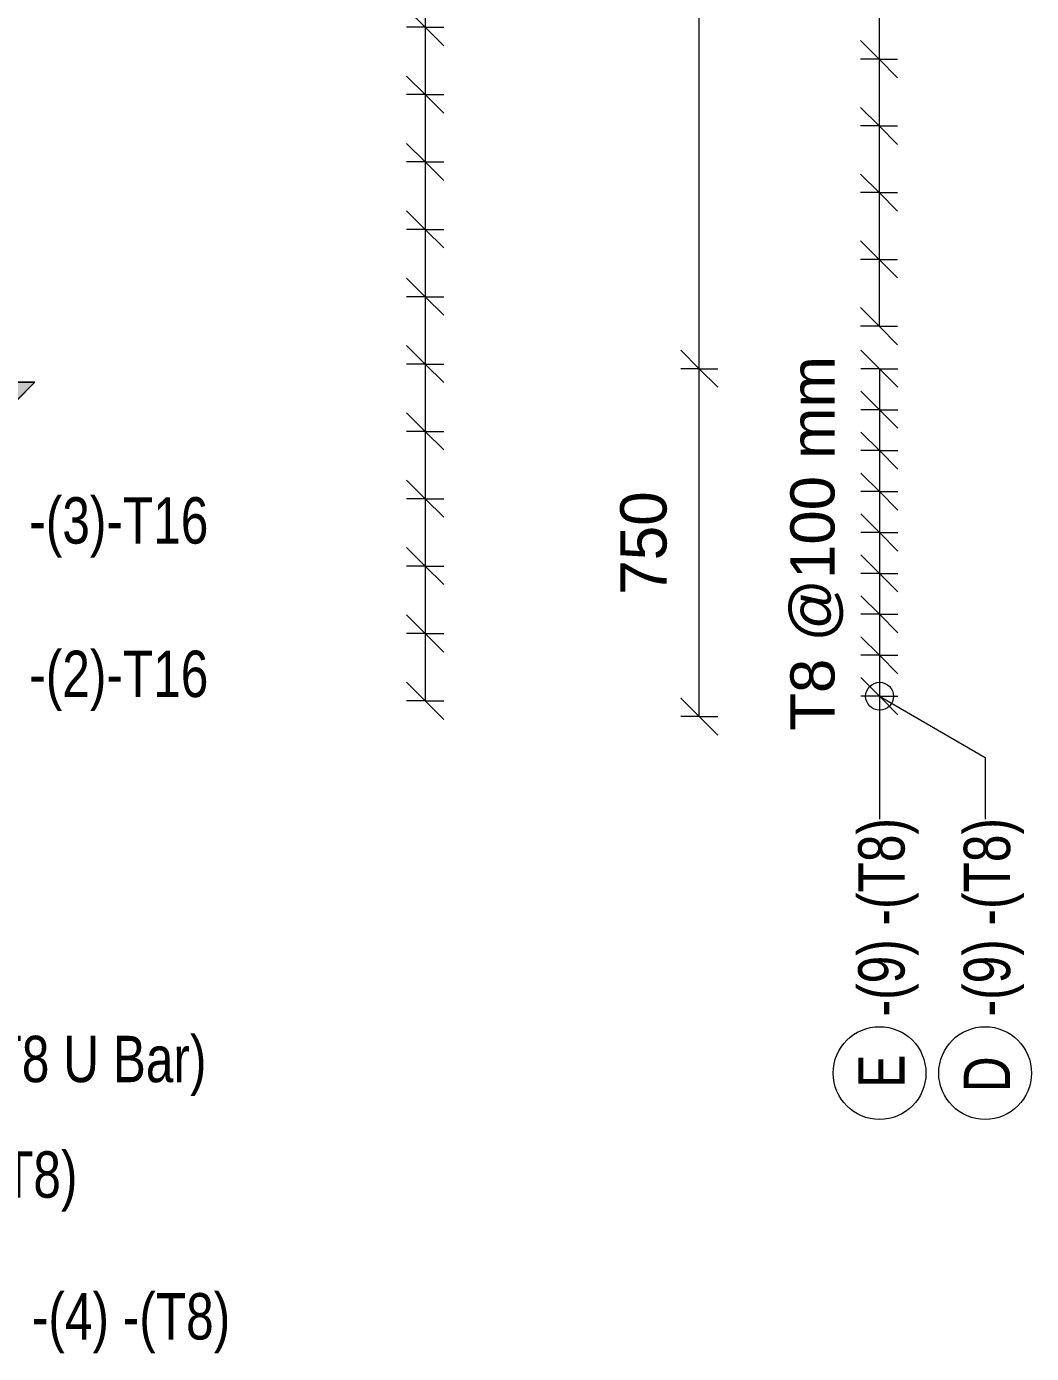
# Model space of a CAD drawing. Header units: millimetres. Extents: x -14563 to 6741, y -2784 to 21137.
# Drawn here: x -11221 to -9054, y -2768 to 93 of the extents above; entities that cross this region are included whole.
import ezdxf

# ---------------------------------------------------------------- set-up
doc = ezdxf.new("R2010")
doc.units = ezdxf.units.MM
for name, color, linetype, lineweight in [('A-ANNO-DIMS', 211, 'Continuous', 9), ('A-ANNO-DIMS-40', 211, 'Continuous', 9), ('G-ANNO-SYMB', 111, 'Continuous', 9), ('S-RBAR-IDEN', 171, 'Continuous', 9)]:
    doc.layers.add(name, color=color, linetype=linetype, lineweight=lineweight)
doc.styles.add('Arial_1', font='arial.ttf', dxfattribs={"height": 95.25})
doc.styles.add('Nirmala UI Semilight', font='NirmalaS.ttf', dxfattribs={"width": 0.8, "height": 100})
doc.styles.add('Nirmala UI Semilight_1', font='NirmalaS.ttf', dxfattribs={"height": 100})
doc.dimstyles.new('Arrow_Filled_-_2_5_NI_UI_1', dxfattribs={"dimscale": 304.8, "dimtxt": 104.736395, "dimasz": 0.262467, "dimexe": 0.131234, "dimexo": 0.0625, "dimgap": 0.131234, "dimtad": 1, "dimdec": 4, "dimzin": 0, "dimdsep": 46, "dimtxsty": 'Arial_1', "dimblk1": 'OBLIQUE', "dimblk2": 'OBLIQUE', "dimsah": 1, "dimcen": 0.09, "dimazin": 0, "dimtfac": 1, "dimtdec": 4, "dimtix": 1, "dimtmove": 0, "dimatfit": 3, "dimfxl": 0.131234, "dimfxlon": 1, "dimtvp": 1, "dimtolj": 1, "dimtzin": 0, "dimarcsym": 2})
doc.dimstyles.new('Arrow_Filled_-_2_5_NI_UI_2', dxfattribs={"dimscale": 304.8, "dimtxt": 104.736395, "dimasz": 0.262467, "dimexe": 0.131234, "dimexo": 0.0625, "dimgap": 0.131234, "dimtad": 1, "dimdec": 4, "dimzin": 0, "dimdsep": 46, "dimtxsty": 'Nirmala UI Semilight_1', "dimblk1": 'OBLIQUE', "dimblk2": 'OBLIQUE', "dimsah": 1, "dimcen": 0.09, "dimazin": 0, "dimtfac": 1, "dimtdec": 4, "dimtix": 1, "dimtmove": 0, "dimatfit": 3, "dimfxl": 0.131234, "dimfxlon": 1, "dimtvp": 1, "dimtolj": 1, "dimtzin": 0, "dimarcsym": 2})

# ---------------------------------------------------------------- blocks, each defined once
blk = doc.blocks.new('DIMBLOCK79-Elevation Front Copy 1')
at = {"layer": 'A-ANNO-DIMS-40'}
for p, q in [((-9381.6, -645), (-9421.6, -605)), ((-9381.6, -645), (-9421.6, -645)), ((-9381.6, -645), (-9381.6, -733.3)), ((-9381.6, -645), (-9341.6, -685)), ((-9381.6, -645), (-9341.6, -645)), ((-9381.6, -733.3), (-9421.6, -693.3)), ((-9381.6, -733.3), (-9421.6, -733.3)), ((-9381.6, -733.3), (-9341.6, -773.3)), ((-9381.6, -733.3), (-9341.6, -733.3))]:
    blk.add_line(p, q, dxfattribs=at)
blk = doc.blocks.new('_Oblique')
at = {"color": 0, "linetype": 'ByBlock', "lineweight": -2}
blk.add_line((-0.5, -0.5), (0.5, 0.5), dxfattribs=at)
blk = doc.blocks.new('DIMBLOCK80-Elevation Front Copy 1')
at = {"layer": 'A-ANNO-DIMS-40'}
for p, q in [((-9381.6, -733.3), (-9421.6, -693.3)), ((-9381.6, -733.3), (-9421.6, -733.3)), ((-9381.6, -733.3), (-9381.6, -821.5)), ((-9381.6, -733.3), (-9341.6, -773.3)), ((-9381.6, -733.3), (-9341.6, -733.3)), ((-9381.6, -821.5), (-9421.6, -781.5)), ((-9381.6, -821.5), (-9421.6, -821.5)), ((-9381.6, -821.5), (-9341.6, -861.5)), ((-9381.6, -821.5), (-9341.6, -821.5))]:
    blk.add_line(p, q, dxfattribs=at)
blk = doc.blocks.new('DIMBLOCK81-Elevation Front Copy 1')
at = {"layer": 'A-ANNO-DIMS-40'}
for p, q in [((-9381.6, -821.5), (-9421.6, -781.5)), ((-9381.6, -821.5), (-9421.6, -821.5)), ((-9381.6, -821.5), (-9381.6, -909.8)), ((-9381.6, -821.5), (-9341.6, -861.5)), ((-9381.6, -821.5), (-9341.6, -821.5)), ((-9381.6, -909.8), (-9421.6, -869.8)), ((-9381.6, -909.8), (-9421.6, -909.8)), ((-9381.6, -909.8), (-9341.6, -949.8)), ((-9381.6, -909.8), (-9341.6, -909.8))]:
    blk.add_line(p, q, dxfattribs=at)
blk = doc.blocks.new('DIMBLOCK82-Elevation Front Copy 1')
at = {"layer": 'A-ANNO-DIMS-40'}
for p, q in [((-9381.6, -909.8), (-9421.6, -869.8)), ((-9381.6, -909.8), (-9421.6, -909.8)), ((-9381.6, -909.8), (-9381.6, -998)), ((-9381.6, -909.8), (-9341.6, -949.8)), ((-9381.6, -909.8), (-9341.6, -909.8)), ((-9381.6, -998), (-9421.6, -958)), ((-9381.6, -998), (-9421.6, -998)), ((-9381.6, -998), (-9341.6, -1038)), ((-9381.6, -998), (-9341.6, -998))]:
    blk.add_line(p, q, dxfattribs=at)
blk = doc.blocks.new('DIMBLOCK83-Elevation Front Copy 1')
at = {"layer": 'A-ANNO-DIMS-40'}
for p, q in [((-9381.6, -998), (-9421.6, -958)), ((-9381.6, -998), (-9421.6, -998)), ((-9381.6, -998), (-9381.6, -1086.3)), ((-9381.6, -998), (-9341.6, -1038)), ((-9381.6, -998), (-9341.6, -998)), ((-9381.6, -1086.3), (-9421.6, -1046.3)), ((-9381.6, -1086.3), (-9421.6, -1086.3)), ((-9381.6, -1086.3), (-9341.6, -1126.3)), ((-9381.6, -1086.3), (-9341.6, -1086.3))]:
    blk.add_line(p, q, dxfattribs=at)
blk = doc.blocks.new('DIMBLOCK84-Elevation Front Copy 1')
at = {"layer": 'A-ANNO-DIMS-40'}
for p, q in [((-9381.6, -1086.3), (-9421.6, -1046.3)), ((-9381.6, -1086.3), (-9421.6, -1086.3)), ((-9381.6, -1086.3), (-9381.6, -1174.5)), ((-9381.6, -1086.3), (-9341.6, -1126.3)), ((-9381.6, -1086.3), (-9341.6, -1086.3)), ((-9381.6, -1174.5), (-9421.6, -1134.5)), ((-9381.6, -1174.5), (-9421.6, -1174.5)), ((-9381.6, -1174.5), (-9341.6, -1214.5)), ((-9381.6, -1174.5), (-9341.6, -1174.5))]:
    blk.add_line(p, q, dxfattribs=at)
blk = doc.blocks.new('DIMBLOCK85-Elevation Front Copy 1')
at = {"layer": 'A-ANNO-DIMS-40'}
for p, q in [((-9381.6, -1174.5), (-9421.6, -1134.5)), ((-9381.6, -1174.5), (-9421.6, -1174.5)), ((-9381.6, -1174.5), (-9381.6, -1262.8)), ((-9381.6, -1174.5), (-9341.6, -1214.5)), ((-9381.6, -1174.5), (-9341.6, -1174.5)), ((-9381.6, -1262.8), (-9421.6, -1222.8)), ((-9381.6, -1262.8), (-9421.6, -1262.8)), ((-9381.6, -1262.8), (-9341.6, -1302.8)), ((-9381.6, -1262.8), (-9341.6, -1262.8))]:
    blk.add_line(p, q, dxfattribs=at)
blk = doc.blocks.new('DIMBLOCK86-Elevation Front Copy 1')
at = {"layer": 'A-ANNO-DIMS-40'}
for p, q in [((-9381.6, -1262.8), (-9421.6, -1222.8)), ((-9381.6, -1262.8), (-9421.6, -1262.8)), ((-9381.6, -1262.8), (-9381.6, -1351)), ((-9381.6, -1262.8), (-9341.6, -1302.8)), ((-9381.6, -1262.8), (-9341.6, -1262.8)), ((-9381.6, -1351), (-9421.6, -1311)), ((-9381.6, -1351), (-9421.6, -1351)), ((-9381.6, -1351), (-9341.6, -1391)), ((-9381.6, -1351), (-9341.6, -1351))]:
    blk.add_line(p, q, dxfattribs=at)
blk = doc.blocks.new('DIMBLOCK87-Elevation Front Copy 1')
at = {"layer": 'A-ANNO-DIMS-40'}
for p, q in [((-9381.6, -645), (-9421.6, -605)), ((-9381.6, -645), (-9421.6, -645)), ((-9381.6, -645), (-9381.6, -1351)), ((-9381.6, -645), (-9381.6, -733.3)), ((-9381.6, -645), (-9341.6, -685)), ((-9381.6, -645), (-9341.6, -645)), ((-9381.6, -733.3), (-9421.6, -693.3)), ((-9381.6, -733.3), (-9421.6, -733.3)), ((-9381.6, -733.3), (-9381.6, -821.5)), ((-9381.6, -733.3), (-9341.6, -773.3)), ((-9381.6, -733.3), (-9341.6, -733.3)), ((-9381.6, -821.5), (-9421.6, -781.5)), ((-9381.6, -821.5), (-9421.6, -821.5)), ((-9381.6, -821.5), (-9381.6, -909.8)), ((-9381.6, -821.5), (-9341.6, -861.5)), ((-9381.6, -821.5), (-9341.6, -821.5)), ((-9381.6, -909.8), (-9421.6, -869.8)), ((-9381.6, -909.8), (-9421.6, -909.8)), ((-9381.6, -909.8), (-9381.6, -998)), ((-9381.6, -909.8), (-9341.6, -949.8)), ((-9381.6, -909.8), (-9341.6, -909.8)), ((-9381.6, -998), (-9421.6, -958)), ((-9381.6, -998), (-9421.6, -998)), ((-9381.6, -998), (-9381.6, -1086.3)), ((-9381.6, -998), (-9341.6, -1038)), ((-9381.6, -998), (-9341.6, -998)), ((-9381.6, -1086.3), (-9421.6, -1046.3)), ((-9381.6, -1086.3), (-9421.6, -1086.3)), ((-9381.6, -1086.3), (-9381.6, -1174.5)), ((-9381.6, -1086.3), (-9341.6, -1126.3)), ((-9381.6, -1086.3), (-9341.6, -1086.3)), ((-9381.6, -1174.5), (-9421.6, -1134.5)), ((-9381.6, -1174.5), (-9421.6, -1174.5)), ((-9381.6, -1174.5), (-9381.6, -1262.8)), ((-9381.6, -1174.5), (-9341.6, -1214.5)), ((-9381.6, -1174.5), (-9341.6, -1174.5)), ((-9381.6, -1262.8), (-9421.6, -1222.8)), ((-9381.6, -1262.8), (-9421.6, -1262.8)), ((-9381.6, -1262.8), (-9381.6, -1351)), ((-9381.6, -1262.8), (-9341.6, -1302.8)), ((-9381.6, -1262.8), (-9341.6, -1262.8)), ((-9381.6, -1351), (-9421.6, -1311)), ((-9381.6, -1351), (-9421.6, -1351)), ((-9381.6, -1351), (-9341.6, -1391)), ((-9381.6, -1351), (-9341.6, -1351))]:
    blk.add_line(p, q, dxfattribs=at)
blk = doc.blocks.new('_None')
blk = doc.blocks.new('DIMBLOCK102-Elevation Front Copy 1')
at = {"layer": 'A-ANNO-DIMS-40'}
for p, q in [((-9382.4, 166.6), (-9422.4, 206.6)), ((-9382.4, 166.6), (-9422.4, 166.6)), ((-9382.4, 166.6), (-9382.4, 22.7)), ((-9382.4, 166.6), (-9342.4, 126.6)), ((-9382.4, 166.6), (-9342.4, 166.6)), ((-9382.4, 22.7), (-9422.4, 62.7)), ((-9382.4, 22.7), (-9422.4, 22.7)), ((-9382.4, 22.7), (-9342.4, -17.3)), ((-9382.4, 22.7), (-9342.4, 22.7))]:
    blk.add_line(p, q, dxfattribs=at)
blk = doc.blocks.new('DIMBLOCK103-Elevation Front Copy 1')
at = {"layer": 'A-ANNO-DIMS-40'}
for p, q in [((-9382.4, 22.7), (-9422.4, 62.7)), ((-9382.4, 22.7), (-9422.4, 22.7)), ((-9382.4, 22.7), (-9382.4, -121.3)), ((-9382.4, 22.7), (-9342.4, -17.3)), ((-9382.4, 22.7), (-9342.4, 22.7)), ((-9382.4, -121.3), (-9422.4, -81.3)), ((-9382.4, -121.3), (-9422.4, -121.3)), ((-9382.4, -121.3), (-9342.4, -161.3)), ((-9382.4, -121.3), (-9342.4, -121.3))]:
    blk.add_line(p, q, dxfattribs=at)
blk = doc.blocks.new('DIMBLOCK104-Elevation Front Copy 1')
at = {"layer": 'A-ANNO-DIMS-40'}
for p, q in [((-9382.4, -121.3), (-9422.4, -81.3)), ((-9382.4, -121.3), (-9422.4, -121.3)), ((-9382.4, -121.3), (-9382.4, -265.2)), ((-9382.4, -121.3), (-9342.4, -161.3)), ((-9382.4, -121.3), (-9342.4, -121.3)), ((-9382.4, -265.2), (-9422.4, -225.2)), ((-9382.4, -265.2), (-9422.4, -265.2)), ((-9382.4, -265.2), (-9342.4, -305.2)), ((-9382.4, -265.2), (-9342.4, -265.2))]:
    blk.add_line(p, q, dxfattribs=at)
blk = doc.blocks.new('DIMBLOCK105-Elevation Front Copy 1')
at = {"layer": 'A-ANNO-DIMS-40'}
for p, q in [((-9382.4, -265.2), (-9422.4, -225.2)), ((-9382.4, -265.2), (-9422.4, -265.2)), ((-9382.4, -265.2), (-9382.4, -409.1)), ((-9382.4, -265.2), (-9342.4, -305.2)), ((-9382.4, -265.2), (-9342.4, -265.2)), ((-9382.4, -409.1), (-9422.4, -369.1)), ((-9382.4, -409.1), (-9422.4, -409.1)), ((-9382.4, -409.1), (-9342.4, -449.1)), ((-9382.4, -409.1), (-9342.4, -409.1))]:
    blk.add_line(p, q, dxfattribs=at)
blk = doc.blocks.new('DIMBLOCK106-Elevation Front Copy 1')
at = {"layer": 'A-ANNO-DIMS-40'}
for p, q in [((-9382.4, -409.1), (-9422.4, -369.1)), ((-9382.4, -409.1), (-9422.4, -409.1)), ((-9382.4, -409.1), (-9382.4, -553.1)), ((-9382.4, -409.1), (-9342.4, -449.1)), ((-9382.4, -409.1), (-9342.4, -409.1)), ((-9382.4, -553.1), (-9422.4, -513.1)), ((-9382.4, -553.1), (-9422.4, -553.1)), ((-9382.4, -553.1), (-9342.4, -593.1)), ((-9382.4, -553.1), (-9342.4, -553.1))]:
    blk.add_line(p, q, dxfattribs=at)
blk = doc.blocks.new('DIMBLOCK107-Elevation Front Copy 1')
at = {"layer": 'A-ANNO-DIMS-40'}
for p, q in [((-9382.4, 2181.8), (-9422.4, 2221.8)), ((-9382.4, 2181.8), (-9422.4, 2181.8)), ((-9382.4, 2181.8), (-9382.4, -553.1)), ((-9382.4, 2181.8), (-9382.4, 2037.9)), ((-9382.4, 2181.8), (-9342.4, 2141.8)), ((-9382.4, 2181.8), (-9342.4, 2181.8)), ((-9382.4, 2037.9), (-9422.4, 2077.9)), ((-9382.4, 2037.9), (-9422.4, 2037.9)), ((-9382.4, 2037.9), (-9382.4, 1894)), ((-9382.4, 2037.9), (-9342.4, 1997.9)), ((-9382.4, 2037.9), (-9342.4, 2037.9)), ((-9382.4, 1894), (-9422.4, 1934)), ((-9382.4, 1894), (-9422.4, 1894)), ((-9382.4, 1894), (-9382.4, 1750)), ((-9382.4, 1894), (-9342.4, 1854)), ((-9382.4, 1894), (-9342.4, 1894)), ((-9382.4, 1750), (-9422.4, 1790)), ((-9382.4, 1750), (-9422.4, 1750)), ((-9382.4, 1750), (-9382.4, 1606.1)), ((-9382.4, 1750), (-9342.4, 1710)), ((-9382.4, 1750), (-9342.4, 1750)), ((-9382.4, 1606.1), (-9422.4, 1646.1)), ((-9382.4, 1606.1), (-9422.4, 1606.1)), ((-9382.4, 1606.1), (-9382.4, 1462.1)), ((-9382.4, 1606.1), (-9342.4, 1566.1)), ((-9382.4, 1606.1), (-9342.4, 1606.1)), ((-9382.4, 1462.1), (-9422.4, 1502.1)), ((-9382.4, 1462.1), (-9422.4, 1462.1)), ((-9382.4, 1462.1), (-9382.4, 1318.2)), ((-9382.4, 1462.1), (-9342.4, 1422.1)), ((-9382.4, 1462.1), (-9342.4, 1462.1)), ((-9382.4, 1318.2), (-9422.4, 1358.2)), ((-9382.4, 1318.2), (-9422.4, 1318.2)), ((-9382.4, 1318.2), (-9382.4, 1174.2)), ((-9382.4, 1318.2), (-9342.4, 1278.2)), ((-9382.4, 1318.2), (-9342.4, 1318.2)), ((-9382.4, 1174.2), (-9422.4, 1214.2)), ((-9382.4, 1174.2), (-9422.4, 1174.2)), ((-9382.4, 1174.2), (-9382.4, 1030.3)), ((-9382.4, 1174.2), (-9342.4, 1134.2)), ((-9382.4, 1174.2), (-9342.4, 1174.2)), ((-9382.4, 1030.3), (-9422.4, 1070.3)), ((-9382.4, 1030.3), (-9422.4, 1030.3)), ((-9382.4, 1030.3), (-9382.4, 886.3)), ((-9382.4, 1030.3), (-9342.4, 990.3)), ((-9382.4, 1030.3), (-9342.4, 1030.3)), ((-9382.4, 886.3), (-9422.4, 926.3)), ((-9382.4, 886.3), (-9422.4, 886.3)), ((-9382.4, 886.3), (-9382.4, 742.4)), ((-9382.4, 886.3), (-9342.4, 846.3)), ((-9382.4, 886.3), (-9342.4, 886.3)), ((-9382.4, 742.4), (-9422.4, 782.4)), ((-9382.4, 742.4), (-9422.4, 742.4)), ((-9382.4, 742.4), (-9382.4, 598.5)), ((-9382.4, 742.4), (-9342.4, 702.4)), ((-9382.4, 742.4), (-9342.4, 742.4)), ((-9382.4, 598.5), (-9422.4, 638.5)), ((-9382.4, 598.5), (-9422.4, 598.5)), ((-9382.4, 598.5), (-9382.4, 454.5)), ((-9382.4, 598.5), (-9342.4, 558.5)), ((-9382.4, 598.5), (-9342.4, 598.5)), ((-9382.4, 454.5), (-9422.4, 494.5)), ((-9382.4, 454.5), (-9422.4, 454.5)), ((-9382.4, 454.5), (-9382.4, 310.6)), ((-9382.4, 454.5), (-9342.4, 414.5)), ((-9382.4, 454.5), (-9342.4, 454.5)), ((-9382.4, 310.6), (-9422.4, 350.6)), ((-9382.4, 310.6), (-9422.4, 310.6)), ((-9382.4, 310.6), (-9382.4, 166.6)), ((-9382.4, 310.6), (-9342.4, 270.6)), ((-9382.4, 310.6), (-9342.4, 310.6)), ((-9382.4, 166.6), (-9422.4, 206.6)), ((-9382.4, 166.6), (-9422.4, 166.6)), ((-9382.4, 166.6), (-9382.4, 22.7)), ((-9382.4, 166.6), (-9342.4, 126.6)), ((-9382.4, 166.6), (-9342.4, 166.6)), ((-9382.4, 22.7), (-9422.4, 62.7)), ((-9382.4, 22.7), (-9422.4, 22.7)), ((-9382.4, 22.7), (-9382.4, -121.3)), ((-9382.4, 22.7), (-9342.4, -17.3)), ((-9382.4, 22.7), (-9342.4, 22.7)), ((-9382.4, -121.3), (-9422.4, -81.3)), ((-9382.4, -121.3), (-9422.4, -121.3)), ((-9382.4, -121.3), (-9382.4, -265.2)), ((-9382.4, -121.3), (-9342.4, -161.3)), ((-9382.4, -121.3), (-9342.4, -121.3)), ((-9382.4, -265.2), (-9422.4, -225.2)), ((-9382.4, -265.2), (-9422.4, -265.2)), ((-9382.4, -265.2), (-9382.4, -409.1)), ((-9382.4, -265.2), (-9342.4, -305.2)), ((-9382.4, -265.2), (-9342.4, -265.2)), ((-9382.4, -409.1), (-9422.4, -369.1)), ((-9382.4, -409.1), (-9422.4, -409.1)), ((-9382.4, -409.1), (-9382.4, -553.1)), ((-9382.4, -409.1), (-9342.4, -449.1)), ((-9382.4, -409.1), (-9342.4, -409.1)), ((-9382.4, -553.1), (-9422.4, -513.1)), ((-9382.4, -553.1), (-9422.4, -553.1)), ((-9382.4, -553.1), (-9342.4, -593.1)), ((-9382.4, -553.1), (-9342.4, -553.1))]:
    blk.add_line(p, q, dxfattribs=at)
blk = doc.blocks.new('M_Rebar Tag_rfa MARK - DOT 1_5-794230-Elevation Front Copy 1')
at = {"layer": 'S-RBAR-IDEN'}
blk.add_circle((-14326, 3918.4), 100, dxfattribs=at)
blk = doc.blocks.new('DIMBLOCK117-Elevation Front Copy 1')
at = {"layer": 'A-ANNO-DIMS-40'}
for p, q in [((-9770.3, -645), (-9810.3, -605)), ((-9770.3, -645), (-9810.3, -645)), ((-9770.3, -1395), (-9770.3, -645)), ((-9770.3, -645), (-9730.3, -685)), ((-9770.3, -645), (-9730.3, -645)), ((-9770.3, -1395), (-9810.3, -1355)), ((-9770.3, -1395), (-9810.3, -1395)), ((-9770.3, -1395), (-9730.3, -1435)), ((-9770.3, -1395), (-9730.3, -1395))]:
    blk.add_line(p, q, dxfattribs=at)
at = {"layer": 'A-ANNO-DIMS-40', "color": 0, "insert": (-9940.8, -1132.4), "char_height": 100, "width": 269.649, "attachment_point": 1, "rotation": 90, "line_spacing_factor": 1.142579, "style": 'Nirmala UI Semilight_1'}
blk.add_mtext('750', dxfattribs=at)
blk = doc.blocks.new('DIMBLOCK118-Elevation Front Copy 1')
at = {"layer": 'A-ANNO-DIMS-40'}
for p, q in [((-9770.3, 2290), (-9810.3, 2330)), ((-9770.3, 2290), (-9810.3, 2290)), ((-9770.3, -645), (-9770.3, 2290)), ((-9770.3, 2290), (-9730.3, 2250)), ((-9770.3, 2290), (-9730.3, 2290)), ((-9770.3, -645), (-9810.3, -605)), ((-9770.3, -645), (-9810.3, -645)), ((-9770.3, -645), (-9730.3, -685)), ((-9770.3, -645), (-9730.3, -645))]:
    blk.add_line(p, q, dxfattribs=at)
at = {"layer": 'A-ANNO-DIMS-40', "color": 0, "insert": (-9940.8, 670.2), "char_height": 100, "width": 365.625, "attachment_point": 1, "rotation": 90, "line_spacing_factor": 1.142579, "style": 'Nirmala UI Semilight_1'}
blk.add_mtext('2935', dxfattribs=at)
blk = doc.blocks.new('Detail View - M_Section Head - Filled SHOP DWG-1002450-Elevation Front Copy 1')
at = {"layer": 'G-ANNO-SYMB'}
h = blk.add_hatch(color=256, dxfattribs=at)
edge = h.paths.add_edge_path()
edge.add_line((-11692.8, 4855.8), (-11805.9, 4742.6))
edge.add_arc((-11692.8, 4629.5), 160, 90, 135, ccw=False)
edge.add_line((-11692.8, 4789.5), (-11692.8, 4855.8))
h = blk.add_hatch(color=256, dxfattribs=at)
edge = h.paths.add_edge_path()
edge.add_line((-11919, 4629.5), (-11852.8, 4629.5))
edge.add_arc((-11692.8, 4629.5), 160, 135, 180, ccw=False)
edge.add_line((-11805.9, 4742.6), (-11919, 4629.5))
h = blk.add_hatch(color=256, dxfattribs=at)
edge = h.paths.add_edge_path()
edge.add_line((-11919, 4629.5), (-11805.9, 4516.4))
edge.add_arc((-11692.8, 4629.5), 160, 180, 225, ccw=False)
edge.add_line((-11852.8, 4629.5), (-11919, 4629.5))
h = blk.add_hatch(color=256, dxfattribs=at)
edge = h.paths.add_edge_path()
edge.add_line((-11692.8, 4403.2), (-11692.8, 4469.5))
edge.add_arc((-11692.8, 4629.5), 160, 225, 270, ccw=False)
edge.add_line((-11805.9, 4516.4), (-11692.8, 4403.2))
for p, q in [((-11919, 4629.5), (-11692.8, 4855.8)), ((-11805.9, 4742.6), (-11692.8, 4855.8)), ((-11692.8, 4789.5), (-11692.8, 4855.8)), ((-11692.8, 4855.8), (-11692.8, 4789.5)), ((-11919, 4629.5), (-11805.9, 4742.6)), ((-11919, 4629.5), (-11692.8, 4403.2)), ((-11852.8, 4629.5), (-11919, 4629.5)), ((-11919, 4629.5), (-11852.8, 4629.5)), ((-11805.9, 4516.4), (-11919, 4629.5)), ((-11692.8, 4403.2), (-11805.9, 4516.4)), ((-11692.8, 4469.5), (-11692.8, 4403.2)), ((-11692.8, 4469.5), (-11692.8, 4403.2))]:
    blk.add_line(p, q, dxfattribs=at)
for start, end in [(90, 270), (90, 135), (270, 90), (135, 180), (180, 225), (225, 270)]:
    blk.add_arc((-11692.8, 4629.5), 160, start, end, dxfattribs=at)
blk = doc.blocks.new('DIMBLOCK144-Elevation Front Copy 1')
at = {"layer": 'A-ANNO-DIMS-40'}
for p, q in [((-10361.4, 236.6), (-10401.4, 276.6)), ((-10361.4, 236.6), (-10401.4, 236.6)), ((-10361.4, 236.6), (-10361.4, 91.3)), ((-10361.4, 236.6), (-10321.4, 196.6)), ((-10361.4, 236.6), (-10321.4, 236.6)), ((-10361.4, 91.3), (-10401.4, 131.3)), ((-10361.4, 91.3), (-10401.4, 91.3)), ((-10361.4, 91.3), (-10321.4, 51.3)), ((-10361.4, 91.3), (-10321.4, 91.3))]:
    blk.add_line(p, q, dxfattribs=at)
blk = doc.blocks.new('DIMBLOCK145-Elevation Front Copy 1')
at = {"layer": 'A-ANNO-DIMS-40'}
for p, q in [((-10361.4, 91.3), (-10401.4, 131.3)), ((-10361.4, 91.3), (-10401.4, 91.3)), ((-10361.4, 91.3), (-10361.4, -53.9)), ((-10361.4, 91.3), (-10321.4, 51.3)), ((-10361.4, 91.3), (-10321.4, 91.3)), ((-10361.4, -53.9), (-10401.4, -13.9)), ((-10361.4, -53.9), (-10401.4, -53.9)), ((-10361.4, -53.9), (-10321.4, -93.9)), ((-10361.4, -53.9), (-10321.4, -53.9))]:
    blk.add_line(p, q, dxfattribs=at)
blk = doc.blocks.new('DIMBLOCK146-Elevation Front Copy 1')
at = {"layer": 'A-ANNO-DIMS-40'}
for p, q in [((-10361.4, -53.9), (-10401.4, -13.9)), ((-10361.4, -53.9), (-10401.4, -53.9)), ((-10361.4, -53.9), (-10361.4, -199.1)), ((-10361.4, -53.9), (-10321.4, -93.9)), ((-10361.4, -53.9), (-10321.4, -53.9)), ((-10361.4, -199.1), (-10401.4, -159.1)), ((-10361.4, -199.1), (-10401.4, -199.1)), ((-10361.4, -199.1), (-10321.4, -239.1)), ((-10361.4, -199.1), (-10321.4, -199.1))]:
    blk.add_line(p, q, dxfattribs=at)
blk = doc.blocks.new('DIMBLOCK147-Elevation Front Copy 1')
at = {"layer": 'A-ANNO-DIMS-40'}
for p, q in [((-10361.4, -199.1), (-10401.4, -159.1)), ((-10361.4, -199.1), (-10401.4, -199.1)), ((-10361.4, -199.1), (-10361.4, -344.4)), ((-10361.4, -199.1), (-10321.4, -239.1)), ((-10361.4, -199.1), (-10321.4, -199.1)), ((-10361.4, -344.4), (-10401.4, -304.4)), ((-10361.4, -344.4), (-10401.4, -344.4)), ((-10361.4, -344.4), (-10321.4, -384.4)), ((-10361.4, -344.4), (-10321.4, -344.4))]:
    blk.add_line(p, q, dxfattribs=at)
blk = doc.blocks.new('DIMBLOCK148-Elevation Front Copy 1')
at = {"layer": 'A-ANNO-DIMS-40'}
for p, q in [((-10361.4, -344.4), (-10401.4, -304.4)), ((-10361.4, -344.4), (-10401.4, -344.4)), ((-10361.4, -344.4), (-10361.4, -489.6)), ((-10361.4, -344.4), (-10321.4, -384.4)), ((-10361.4, -344.4), (-10321.4, -344.4)), ((-10361.4, -489.6), (-10401.4, -449.6)), ((-10361.4, -489.6), (-10401.4, -489.6)), ((-10361.4, -489.6), (-10321.4, -529.6)), ((-10361.4, -489.6), (-10321.4, -489.6))]:
    blk.add_line(p, q, dxfattribs=at)
blk = doc.blocks.new('DIMBLOCK149-Elevation Front Copy 1')
at = {"layer": 'A-ANNO-DIMS-40'}
for p, q in [((-10361.4, -489.6), (-10401.4, -449.6)), ((-10361.4, -489.6), (-10401.4, -489.6)), ((-10361.4, -489.6), (-10361.4, -634.8)), ((-10361.4, -489.6), (-10321.4, -529.6)), ((-10361.4, -489.6), (-10321.4, -489.6)), ((-10361.4, -634.8), (-10401.4, -594.8)), ((-10361.4, -634.8), (-10401.4, -634.8)), ((-10361.4, -634.8), (-10321.4, -674.8)), ((-10361.4, -634.8), (-10321.4, -634.8))]:
    blk.add_line(p, q, dxfattribs=at)
blk = doc.blocks.new('DIMBLOCK150-Elevation Front Copy 1')
at = {"layer": 'A-ANNO-DIMS-40'}
for p, q in [((-10361.4, -634.8), (-10401.4, -594.8)), ((-10361.4, -634.8), (-10401.4, -634.8)), ((-10361.4, -634.8), (-10361.4, -780.1)), ((-10361.4, -634.8), (-10321.4, -674.8)), ((-10361.4, -634.8), (-10321.4, -634.8)), ((-10361.4, -780.1), (-10401.4, -740.1)), ((-10361.4, -780.1), (-10401.4, -780.1)), ((-10361.4, -780.1), (-10321.4, -820.1)), ((-10361.4, -780.1), (-10321.4, -780.1))]:
    blk.add_line(p, q, dxfattribs=at)
blk = doc.blocks.new('DIMBLOCK151-Elevation Front Copy 1')
at = {"layer": 'A-ANNO-DIMS-40'}
for p, q in [((-10361.4, -780.1), (-10401.4, -740.1)), ((-10361.4, -780.1), (-10401.4, -780.1)), ((-10361.4, -780.1), (-10361.4, -925.3)), ((-10361.4, -780.1), (-10321.4, -820.1)), ((-10361.4, -780.1), (-10321.4, -780.1)), ((-10361.4, -925.3), (-10401.4, -885.3)), ((-10361.4, -925.3), (-10401.4, -925.3)), ((-10361.4, -925.3), (-10321.4, -965.3)), ((-10361.4, -925.3), (-10321.4, -925.3))]:
    blk.add_line(p, q, dxfattribs=at)
blk = doc.blocks.new('DIMBLOCK152-Elevation Front Copy 1')
at = {"layer": 'A-ANNO-DIMS-40'}
for p, q in [((-10361.4, -925.3), (-10401.4, -885.3)), ((-10361.4, -925.3), (-10401.4, -925.3)), ((-10361.4, -925.3), (-10361.4, -1070.5)), ((-10361.4, -925.3), (-10321.4, -965.3)), ((-10361.4, -925.3), (-10321.4, -925.3)), ((-10361.4, -1070.5), (-10401.4, -1030.5)), ((-10361.4, -1070.5), (-10401.4, -1070.5)), ((-10361.4, -1070.5), (-10321.4, -1110.5)), ((-10361.4, -1070.5), (-10321.4, -1070.5))]:
    blk.add_line(p, q, dxfattribs=at)
blk = doc.blocks.new('DIMBLOCK153-Elevation Front Copy 1')
at = {"layer": 'A-ANNO-DIMS-40'}
for p, q in [((-10361.4, -1070.5), (-10401.4, -1030.5)), ((-10361.4, -1070.5), (-10401.4, -1070.5)), ((-10361.4, -1070.5), (-10361.4, -1215.8)), ((-10361.4, -1070.5), (-10321.4, -1110.5)), ((-10361.4, -1070.5), (-10321.4, -1070.5)), ((-10361.4, -1215.8), (-10401.4, -1175.8)), ((-10361.4, -1215.8), (-10401.4, -1215.8)), ((-10361.4, -1215.8), (-10321.4, -1255.8)), ((-10361.4, -1215.8), (-10321.4, -1215.8))]:
    blk.add_line(p, q, dxfattribs=at)
blk = doc.blocks.new('DIMBLOCK154-Elevation Front Copy 1')
at = {"layer": 'A-ANNO-DIMS-40'}
for p, q in [((-10361.4, -1215.8), (-10401.4, -1175.8)), ((-10361.4, -1215.8), (-10401.4, -1215.8)), ((-10361.4, -1215.8), (-10361.4, -1361)), ((-10361.4, -1215.8), (-10321.4, -1255.8)), ((-10361.4, -1215.8), (-10321.4, -1215.8)), ((-10361.4, -1361), (-10401.4, -1321)), ((-10361.4, -1361), (-10401.4, -1361)), ((-10361.4, -1361), (-10321.4, -1401)), ((-10361.4, -1361), (-10321.4, -1361))]:
    blk.add_line(p, q, dxfattribs=at)
blk = doc.blocks.new('DIMBLOCK155-Elevation Front Copy 1')
at = {"layer": 'A-ANNO-DIMS-40'}
for p, q in [((-10361.4, 2996), (-10401.4, 3036)), ((-10361.4, 2996), (-10401.4, 2996)), ((-10361.4, 2996), (-10361.4, -1361)), ((-10361.4, 2996), (-10361.4, 2850.8)), ((-10361.4, 2996), (-10321.4, 2956)), ((-10361.4, 2996), (-10321.4, 2996)), ((-10361.4, 2850.8), (-10401.4, 2890.8)), ((-10361.4, 2850.8), (-10401.4, 2850.8)), ((-10361.4, 2850.8), (-10361.4, 2705.5)), ((-10361.4, 2850.8), (-10321.4, 2810.8)), ((-10361.4, 2850.8), (-10321.4, 2850.8)), ((-10361.4, 2705.5), (-10401.4, 2745.5)), ((-10361.4, 2705.5), (-10401.4, 2705.5)), ((-10361.4, 2705.5), (-10361.4, 2560.3)), ((-10361.4, 2705.5), (-10321.4, 2665.5)), ((-10361.4, 2705.5), (-10321.4, 2705.5)), ((-10361.4, 2560.3), (-10401.4, 2600.3)), ((-10361.4, 2560.3), (-10401.4, 2560.3)), ((-10361.4, 2560.3), (-10361.4, 2415.1)), ((-10361.4, 2560.3), (-10321.4, 2520.3)), ((-10361.4, 2560.3), (-10321.4, 2560.3)), ((-10361.4, 2415.1), (-10401.4, 2455.1)), ((-10361.4, 2415.1), (-10401.4, 2415.1)), ((-10361.4, 2415.1), (-10361.4, 2269.8)), ((-10361.4, 2415.1), (-10321.4, 2375.1)), ((-10361.4, 2415.1), (-10321.4, 2415.1)), ((-10361.4, 2269.8), (-10401.4, 2309.8)), ((-10361.4, 2269.8), (-10401.4, 2269.8)), ((-10361.4, 2269.8), (-10361.4, 2124.6)), ((-10361.4, 2269.8), (-10321.4, 2229.8)), ((-10361.4, 2269.8), (-10321.4, 2269.8)), ((-10361.4, 2124.6), (-10401.4, 2164.6)), ((-10361.4, 2124.6), (-10401.4, 2124.6)), ((-10361.4, 2124.6), (-10361.4, 1979.4)), ((-10361.4, 2124.6), (-10321.4, 2084.6)), ((-10361.4, 2124.6), (-10321.4, 2124.6)), ((-10361.4, 1979.4), (-10401.4, 2019.4)), ((-10361.4, 1979.4), (-10401.4, 1979.4)), ((-10361.4, 1979.4), (-10361.4, 1834.1)), ((-10361.4, 1979.4), (-10321.4, 1939.4)), ((-10361.4, 1979.4), (-10321.4, 1979.4)), ((-10361.4, 1834.1), (-10401.4, 1874.1)), ((-10361.4, 1834.1), (-10401.4, 1834.1)), ((-10361.4, 1834.1), (-10361.4, 1688.9)), ((-10361.4, 1834.1), (-10321.4, 1794.1)), ((-10361.4, 1834.1), (-10321.4, 1834.1)), ((-10361.4, 1688.9), (-10401.4, 1728.9)), ((-10361.4, 1688.9), (-10401.4, 1688.9)), ((-10361.4, 1688.9), (-10361.4, 1543.7)), ((-10361.4, 1688.9), (-10321.4, 1648.9)), ((-10361.4, 1688.9), (-10321.4, 1688.9)), ((-10361.4, 1543.7), (-10401.4, 1583.7)), ((-10361.4, 1543.7), (-10401.4, 1543.7)), ((-10361.4, 1543.7), (-10361.4, 1398.4)), ((-10361.4, 1543.7), (-10321.4, 1503.7)), ((-10361.4, 1543.7), (-10321.4, 1543.7)), ((-10361.4, 1398.4), (-10401.4, 1438.4)), ((-10361.4, 1398.4), (-10401.4, 1398.4)), ((-10361.4, 1398.4), (-10361.4, 1253.2)), ((-10361.4, 1398.4), (-10321.4, 1358.4)), ((-10361.4, 1398.4), (-10321.4, 1398.4)), ((-10361.4, 1253.2), (-10401.4, 1293.2)), ((-10361.4, 1253.2), (-10401.4, 1253.2)), ((-10361.4, 1253.2), (-10361.4, 1108)), ((-10361.4, 1253.2), (-10321.4, 1213.2)), ((-10361.4, 1253.2), (-10321.4, 1253.2)), ((-10361.4, 1108), (-10401.4, 1148)), ((-10361.4, 1108), (-10401.4, 1108)), ((-10361.4, 1108), (-10361.4, 962.7)), ((-10361.4, 1108), (-10321.4, 1068)), ((-10361.4, 1108), (-10321.4, 1108)), ((-10361.4, 962.7), (-10401.4, 1002.7)), ((-10361.4, 962.7), (-10401.4, 962.7)), ((-10361.4, 962.7), (-10361.4, 817.5)), ((-10361.4, 962.7), (-10321.4, 922.7)), ((-10361.4, 962.7), (-10321.4, 962.7)), ((-10361.4, 817.5), (-10401.4, 857.5)), ((-10361.4, 817.5), (-10401.4, 817.5)), ((-10361.4, 817.5), (-10361.4, 672.3)), ((-10361.4, 817.5), (-10321.4, 777.5)), ((-10361.4, 817.5), (-10321.4, 817.5)), ((-10361.4, 672.3), (-10401.4, 712.3)), ((-10361.4, 672.3), (-10401.4, 672.3)), ((-10361.4, 672.3), (-10361.4, 527)), ((-10361.4, 672.3), (-10321.4, 632.3)), ((-10361.4, 672.3), (-10321.4, 672.3)), ((-10361.4, 527), (-10401.4, 567)), ((-10361.4, 527), (-10401.4, 527)), ((-10361.4, 527), (-10361.4, 381.8)), ((-10361.4, 527), (-10321.4, 487)), ((-10361.4, 527), (-10321.4, 527)), ((-10361.4, 381.8), (-10401.4, 421.8)), ((-10361.4, 381.8), (-10401.4, 381.8)), ((-10361.4, 381.8), (-10361.4, 236.6)), ((-10361.4, 381.8), (-10321.4, 341.8)), ((-10361.4, 381.8), (-10321.4, 381.8)), ((-10361.4, 236.6), (-10401.4, 276.6)), ((-10361.4, 236.6), (-10401.4, 236.6)), ((-10361.4, 236.6), (-10361.4, 91.3)), ((-10361.4, 236.6), (-10321.4, 196.6)), ((-10361.4, 236.6), (-10321.4, 236.6)), ((-10361.4, 91.3), (-10401.4, 131.3)), ((-10361.4, 91.3), (-10401.4, 91.3)), ((-10361.4, 91.3), (-10361.4, -53.9)), ((-10361.4, 91.3), (-10321.4, 51.3)), ((-10361.4, 91.3), (-10321.4, 91.3)), ((-10361.4, -53.9), (-10401.4, -13.9)), ((-10361.4, -53.9), (-10401.4, -53.9)), ((-10361.4, -53.9), (-10361.4, -199.1)), ((-10361.4, -53.9), (-10321.4, -93.9)), ((-10361.4, -53.9), (-10321.4, -53.9)), ((-10361.4, -199.1), (-10401.4, -159.1)), ((-10361.4, -199.1), (-10401.4, -199.1)), ((-10361.4, -199.1), (-10361.4, -344.4)), ((-10361.4, -199.1), (-10321.4, -239.1)), ((-10361.4, -199.1), (-10321.4, -199.1)), ((-10361.4, -344.4), (-10401.4, -304.4)), ((-10361.4, -344.4), (-10401.4, -344.4)), ((-10361.4, -344.4), (-10361.4, -489.6)), ((-10361.4, -344.4), (-10321.4, -384.4)), ((-10361.4, -344.4), (-10321.4, -344.4)), ((-10361.4, -489.6), (-10401.4, -449.6)), ((-10361.4, -489.6), (-10401.4, -489.6)), ((-10361.4, -489.6), (-10361.4, -634.8)), ((-10361.4, -489.6), (-10321.4, -529.6)), ((-10361.4, -489.6), (-10321.4, -489.6)), ((-10361.4, -634.8), (-10401.4, -594.8)), ((-10361.4, -634.8), (-10401.4, -634.8)), ((-10361.4, -634.8), (-10361.4, -780.1)), ((-10361.4, -634.8), (-10321.4, -674.8)), ((-10361.4, -634.8), (-10321.4, -634.8)), ((-10361.4, -780.1), (-10401.4, -740.1)), ((-10361.4, -780.1), (-10401.4, -780.1)), ((-10361.4, -780.1), (-10361.4, -925.3)), ((-10361.4, -780.1), (-10321.4, -820.1)), ((-10361.4, -780.1), (-10321.4, -780.1)), ((-10361.4, -925.3), (-10401.4, -885.3)), ((-10361.4, -925.3), (-10401.4, -925.3)), ((-10361.4, -925.3), (-10361.4, -1070.5)), ((-10361.4, -925.3), (-10321.4, -965.3)), ((-10361.4, -925.3), (-10321.4, -925.3)), ((-10361.4, -1070.5), (-10401.4, -1030.5)), ((-10361.4, -1070.5), (-10401.4, -1070.5)), ((-10361.4, -1070.5), (-10361.4, -1215.8)), ((-10361.4, -1070.5), (-10321.4, -1110.5)), ((-10361.4, -1070.5), (-10321.4, -1070.5)), ((-10361.4, -1215.8), (-10401.4, -1175.8)), ((-10361.4, -1215.8), (-10401.4, -1215.8)), ((-10361.4, -1215.8), (-10361.4, -1361)), ((-10361.4, -1215.8), (-10321.4, -1255.8)), ((-10361.4, -1215.8), (-10321.4, -1215.8)), ((-10361.4, -1361), (-10401.4, -1321)), ((-10361.4, -1361), (-10401.4, -1361)), ((-10361.4, -1361), (-10321.4, -1401)), ((-10361.4, -1361), (-10321.4, -1361))]:
    blk.add_line(p, q, dxfattribs=at)

msp = doc.modelspace()

# ---------------------------------------------------------------- linework, layer by layer
at = {"layer": 'S-RBAR-IDEN'}
for p, q in [((-9381.31356, -1351.14062), (-9153.64164, -1483.55429)), ((-9381.31356, -1351.14062), (-9381.31356, -1615.96797)), ((-9153.64164, -1483.55429), (-9153.64164, -1615.96797))]:
    msp.add_line(p, q, dxfattribs=at)
msp.add_circle((-9381.31356, -1351.14062), 30, dxfattribs=at)
msp.add_circle((-9381.31356, -1351.14062), 30, dxfattribs=at)

# ---------------------------------------------------------------- block references
at = {"layer": 'G-ANNO-SYMB', "extrusion": (0, 0, -1), "rotation": 90.00000000000038}
msp.add_blockref('Detail View - M_Section Head - Filled SHOP DWG-1002450-Elevation Front Copy 1', (16059.17888, 11018.59898), dxfattribs=at)
at = {"layer": 'S-RBAR-IDEN'}
for p in [(4944.71255, -6082.1312), (5172.38448, -6082.1312)]:
    msp.add_blockref('M_Rebar Tag_rfa MARK - DOT 1_5-794230-Elevation Front Copy 1', p, dxfattribs=at)

# ---------------------------------------------------------------- texts
at = {"layer": 'S-RBAR-IDEN', "char_height": 100, "attachment_point": 1, "style": 'Nirmala UI Semilight'}
for s, insert, width in [('-(3)-T16', (-11215.36622, -922.04306), 448.945), ('-(2)-T16', (-11215.36622, -1252.89578), 448.945), ('-(8) -(T8 U Bar)', (-11564.1398, -2083.38085), 872.236), ('-(9) -(T8)', (-11539.27189, -2332.43626), 513.08), ('-(4) -(T8)', (-11209.75684, -2638.23551), 515.6454)]:
    msp.add_mtext(s, dxfattribs=dict(at, insert=insert, width=width))
at = {"layer": 'S-RBAR-IDEN', "char_height": 100, "attachment_point": 1, "rotation": 90, "style": 'Nirmala UI Semilight'}
for s, insert, width in [('-(9) -(T8)', (-9427.39546, -2041.56797), 513.08), ('-(9) -(T8)', (-9199.72354, -2041.56797), 513.08), ('E', (-9427.39546, -2195.42848), 69.2658), ('D', (-9199.72354, -2205.02848), 92.3544)]:
    msp.add_mtext(s, dxfattribs=dict(at, insert=insert, width=width))

# ---------------------------------------------------------------- dimensions: what is measured, and where the dimension line sits
at = {"layer": 'A-ANNO-DIMS'}
for base, p1, p2, text, override, picture, middle in [((-10361.36469, -1361), (-10401.36469, 2996), (-10401.36469, -1361), '4357', {"dimpost": '<>', "dimblk1": 'None', "dimblk2": 'None', "dimsah": 1, "dimfxl": 4357}, 'DIMBLOCK155-Elevation Front Copy 1', (-10450.02925, 817.5)), ((-10361.36469, 91.33333), (-10401.36469, 236.56667), (-10401.36469, 91.33333), ' ', {"dimpost": '<>', "dimfxl": 145.233333}, 'DIMBLOCK144-Elevation Front Copy 1', (-10361.36469, 163.95)), ((-9382.36912, 22.68972), (-9422.36912, 166.63287), (-9422.36912, 22.68972), ' ', {"dimpost": '<>', "dimfxl": 143.943152}, 'DIMBLOCK102-Elevation Front Copy 1', (-9382.36912, 94.66129)), ((-10361.36469, -53.9), (-10401.36469, 91.33333), (-10401.36469, -53.9), ' ', {"dimpost": '<>', "dimfxl": 145.233333}, 'DIMBLOCK145-Elevation Front Copy 1', (-10361.36469, 18.71667)), ((-9382.36912, -121.25344), (-9422.36912, 22.68972), (-9422.36912, -121.25344), ' ', {"dimpost": '<>', "dimfxl": 143.943152}, 'DIMBLOCK103-Elevation Front Copy 1', (-9382.36912, -49.28186)), ((-10361.36469, -199.13333), (-10401.36469, -53.9), (-10401.36469, -199.13333), ' ', {"dimpost": '<>', "dimfxl": 145.233333}, 'DIMBLOCK146-Elevation Front Copy 1', (-10361.36469, -126.51667)), ((-9382.36912, -265.19659), (-9422.36912, -121.25344), (-9422.36912, -265.19659), ' ', {"dimpost": '<>', "dimfxl": 143.943152}, 'DIMBLOCK104-Elevation Front Copy 1', (-9382.36912, -193.22501)), ((-10361.36469, -344.36667), (-10401.36469, -199.13333), (-10401.36469, -344.36667), ' ', {"dimpost": '<>', "dimfxl": 145.233333}, 'DIMBLOCK147-Elevation Front Copy 1', (-10361.36469, -271.75)), ((-9382.36912, -409.13974), (-9422.36912, -265.19659), (-9422.36912, -409.13974), ' ', {"dimpost": '<>', "dimfxl": 143.943152}, 'DIMBLOCK105-Elevation Front Copy 1', (-9382.36912, -337.16816)), ((-10361.36469, -489.6), (-10401.36469, -344.36667), (-10401.36469, -489.6), ' ', {"dimpost": '<>', "dimfxl": 145.233333}, 'DIMBLOCK148-Elevation Front Copy 1', (-10361.36469, -416.98333)), ((-9382.36912, -553.08289), (-9422.36912, -409.13974), (-9422.36912, -553.08289), ' ', {"dimpost": '<>', "dimfxl": 143.943152}, 'DIMBLOCK106-Elevation Front Copy 1', (-9382.36912, -481.11132)), ((-10361.36469, -634.83333), (-10401.36469, -489.6), (-10401.36469, -634.83333), ' ', {"dimpost": '<>', "dimfxl": 145.233333}, 'DIMBLOCK149-Elevation Front Copy 1', (-10361.36469, -562.21667)), ((-10361.36469, -780.06667), (-10401.36469, -634.83333), (-10401.36469, -780.06667), ' ', {"dimpost": '<>', "dimfxl": 145.233333}, 'DIMBLOCK150-Elevation Front Copy 1', (-10361.36469, -707.45)), ((-9381.61561, -1351), (-9421.61561, -645), (-9421.61561, -1351), '706', {"dimpost": '<>', "dimblk1": 'None', "dimblk2": 'None', "dimsah": 1, "dimfxl": 706}, 'DIMBLOCK87-Elevation Front Copy 1', (-9470.24769, -998)), ((-9381.61561, -733.25), (-9421.61561, -645), (-9421.61561, -733.25), ' ', {"dimpost": '<>', "dimfxl": 88.25}, 'DIMBLOCK79-Elevation Front Copy 1', (-9381.61561, -689.125)), ((-9381.61561, -821.5), (-9421.61561, -733.25), (-9421.61561, -821.5), ' ', {"dimpost": '<>', "dimfxl": 88.25}, 'DIMBLOCK80-Elevation Front Copy 1', (-9381.61561, -777.375)), ((-10361.36469, -925.3), (-10401.36469, -780.06667), (-10401.36469, -925.3), ' ', {"dimpost": '<>', "dimfxl": 145.233333}, 'DIMBLOCK151-Elevation Front Copy 1', (-10361.36469, -852.68333)), ((-9381.61561, -909.75), (-9421.61561, -821.5), (-9421.61561, -909.75), ' ', {"dimpost": '<>', "dimfxl": 88.25}, 'DIMBLOCK81-Elevation Front Copy 1', (-9381.61561, -865.625)), ((-10361.36469, -1070.53333), (-10401.36469, -925.3), (-10401.36469, -1070.53333), ' ', {"dimpost": '<>', "dimfxl": 145.233333}, 'DIMBLOCK152-Elevation Front Copy 1', (-10361.36469, -997.91667)), ((-9381.61561, -998), (-9421.61561, -909.75), (-9421.61561, -998), ' ', {"dimpost": '<>', "dimfxl": 88.25}, 'DIMBLOCK82-Elevation Front Copy 1', (-9381.61561, -953.875)), ((-9381.61561, -1086.25), (-9421.61561, -998), (-9421.61561, -1086.25), ' ', {"dimpost": '<>', "dimfxl": 88.25}, 'DIMBLOCK83-Elevation Front Copy 1', (-9381.61561, -1042.125)), ((-10361.36469, -1215.76667), (-10401.36469, -1070.53333), (-10401.36469, -1215.76667), ' ', {"dimpost": '<>', "dimfxl": 145.233333}, 'DIMBLOCK153-Elevation Front Copy 1', (-10361.36469, -1143.15)), ((-9381.61561, -1174.5), (-9421.61561, -1086.25), (-9421.61561, -1174.5), ' ', {"dimpost": '<>', "dimfxl": 88.25}, 'DIMBLOCK84-Elevation Front Copy 1', (-9381.61561, -1130.375)), ((-9381.61561, -1262.75), (-9421.61561, -1174.5), (-9421.61561, -1262.75), ' ', {"dimpost": '<>', "dimfxl": 88.25}, 'DIMBLOCK85-Elevation Front Copy 1', (-9381.61561, -1218.625)), ((-10361.36469, -1361), (-10401.36469, -1215.76667), (-10401.36469, -1361), ' ', {"dimpost": '<>', "dimfxl": 145.233333}, 'DIMBLOCK154-Elevation Front Copy 1', (-10361.36469, -1288.38333)), ((-9381.61561, -1351), (-9421.61561, -1262.75), (-9421.61561, -1351), ' ', {"dimpost": '<>', "dimfxl": 88.25}, 'DIMBLOCK86-Elevation Front Copy 1', (-9381.61561, -1306.875))]:
    dim = msp.add_linear_dim(base=base, p1=p1, p2=p2, angle=90, text=text, dimstyle='Arrow_Filled_-_2_5_NI_UI_1', override=override, dxfattribs=at)
    dim.commit()
    dim.dimension.update_dxf_attribs({"geometry": picture, "text_midpoint": middle})
for base, p1, p2, override, picture, middle in [((-9770.30411, 2290), (-9810.30411, -645), (-9810.30411, 2290), {"dimpost": '<>', "dimfxl": 2935}, 'DIMBLOCK118-Elevation Front Copy 1', (-9862.01262, 822.5)), ((-9770.30411, -645), (-9810.30411, -1395), (-9810.30411, -645), {"dimpost": '<>', "dimfxl": 750}, 'DIMBLOCK117-Elevation Front Copy 1', (-9861.97775, -1020))]:
    dim = msp.add_linear_dim(base=base, p1=p1, p2=p2, angle=90, dimstyle='Arrow_Filled_-_2_5_NI_UI_2', override=override, dxfattribs=at)
    dim.commit()
    dim.dimension.update_dxf_attribs({"geometry": picture, "text_midpoint": middle})

# ---------------------------------------------------------------- next in the draw order: texts
at = {"layer": 'S-RBAR-IDEN', "insert": (-9573.7145, -1425.54071), "char_height": 95.25, "width": 990.88575, "attachment_point": 1, "rotation": 90, "style": 'Arial_1', "bg_fill": 3, "box_fill_scale": 0, "bg_fill_color": 256, "bg_fill_true_color": 3254780160, "bg_fill_transparency": 256}
msp.add_mtext('T8 @100 mm', dxfattribs=at)

# ---------------------------------------------------------------- next in the draw order: dimensions: what is measured, and where the dimension line sits
at = {"layer": 'A-ANNO-DIMS'}
dim = msp.add_linear_dim(base=(-9382.36912, -553.08289), p1=(-9422.36912, 2181.837), p2=(-9422.36912, -553.08289), angle=90, text='2735', dimstyle='Arrow_Filled_-_2_5_NI_UI_1', override={"dimpost": '<>', "dimblk1": 'None', "dimblk2": 'None', "dimsah": 1, "dimfxl": 2734.919896}, dxfattribs=at)
dim.commit()
dim.dimension.update_dxf_attribs({"geometry": 'DIMBLOCK107-Elevation Front Copy 1', "text_midpoint": (-9471.03368, 814.37706)})

doc.saveas('drawing.dxf')
